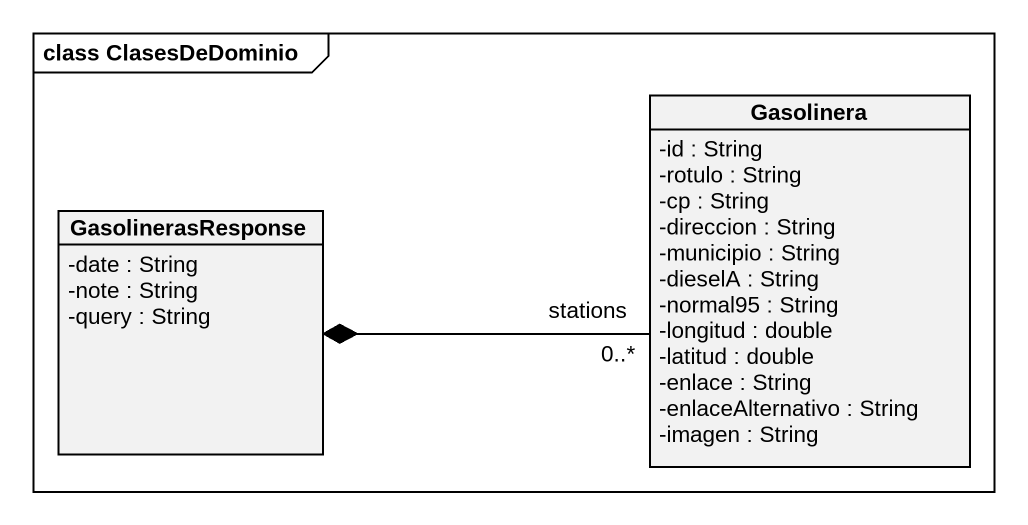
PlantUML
@startuml
mainframe class ClasesDeDominio
hide circle
hide empty members
skinparam classAttributeIconSize 0
class Gasolinera {
  -id : String
  -rotulo : String
  -cp : String
  -direccion : String
  -municipio : String
  -dieselA : String
  -normal95 : String
  -longitud : double
  -latitud : double
  -enlace : String
  -enlaceAlternativo : String
  -imagen : String
}
class GasolinerasResponse {
  -date : String
  -note : String
  -query : String
}
GasolinerasResponse *-right- "0..*" Gasolinera : stations
@enduml
